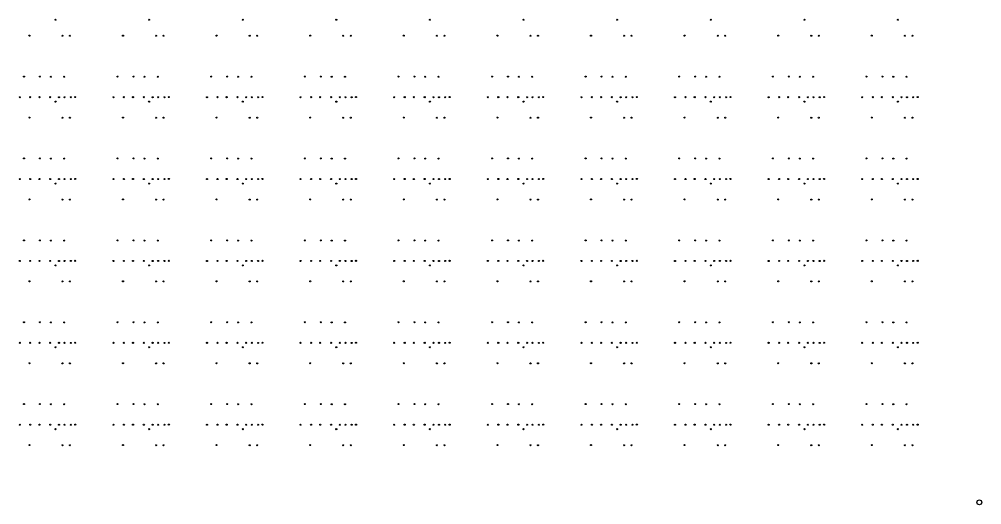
# Model space of a CAD drawing. Extents: x 50 to 173, y 50 to 173.
# Drawn here: x 112.4 to 172.6, y 49.9 to 80.2 of the extents above; entities that cross this region are included whole.
import ezdxf

# ---------------------------------------------------------------- set-up
doc = ezdxf.new("R2010")
doc.units = 0

msp = doc.modelspace()

# ---------------------------------------------------------------- linework, layer by layer
at = {"layer": '4H'}
msp.add_circle((172.4, 50), 0.15, dxfattribs=at)
at = {"layer": 'PET'}
for centre in [(114.628, 80.187), (120.481, 80.187), (126.335, 80.187), (132.189, 80.187), (138.042, 80.187), (143.896, 80.187), (149.75, 80.187), (155.603, 80.187), (161.457, 80.187), (167.311, 80.187), (112.993, 79.192), (115.063, 79.183), (115.532, 79.184), (118.847, 79.192), (120.917, 79.183), (121.386, 79.184), (124.701, 79.192), (126.77, 79.183), (127.239, 79.184), (130.554, 79.192), (132.624, 79.183), (133.093, 79.184), (136.408, 79.192), (138.478, 79.183), (138.947, 79.184), (142.262, 79.192), (144.331, 79.183), (144.8, 79.184), (148.115, 79.192), (150.185, 79.183), (150.654, 79.184), (153.969, 79.192), (156.039, 79.183), (156.508, 79.184), (159.823, 79.192), (161.892, 79.183), (162.361, 79.184), (165.676, 79.192), (167.746, 79.183), (168.215, 79.184), (112.658, 76.632), (113.656, 76.632), (114.337, 76.623), (115.17, 76.623), (118.511, 76.632), (119.51, 76.632), (120.191, 76.623), (121.024, 76.623), (124.365, 76.632), (125.364, 76.632), (126.045, 76.623), (126.878, 76.623), (130.219, 76.632), (131.217, 76.632), (131.898, 76.623), (132.731, 76.623), (136.072, 76.632), (137.071, 76.632), (137.752, 76.623), (138.585, 76.623), (141.926, 76.632), (142.925, 76.632), (143.606, 76.623), (144.439, 76.623), (147.78, 76.632), (148.778, 76.632), (149.459, 76.623), (150.292, 76.623), (153.633, 76.632), (154.632, 76.632), (155.313, 76.623), (156.146, 76.623), (159.487, 76.632), (160.486, 76.632), (161.167, 76.623), (162, 76.623), (165.341, 76.632), (166.339, 76.632), (167.02, 76.623), (167.853, 76.623), (112.394, 75.342), (113.049, 75.346), (113.622, 75.346), (114.299, 75.346), (114.847, 75.342), (115.195, 75.342), (115.586, 75.342), (115.86, 75.35), (118.247, 75.342), (118.903, 75.346), (119.476, 75.346), (120.153, 75.346), (120.701, 75.342), (121.049, 75.342), (121.439, 75.342), (121.714, 75.35), (124.101, 75.342), (124.757, 75.346), (125.33, 75.346), (126.007, 75.346), (126.555, 75.342), (126.902, 75.342), (127.293, 75.342), (127.567, 75.35), (129.955, 75.342), (130.61, 75.346), (131.183, 75.346), (131.86, 75.346), (132.408, 75.342), (132.756, 75.342), (133.147, 75.342), (133.421, 75.35), (135.808, 75.342), (136.464, 75.346), (137.037, 75.346), (137.714, 75.346), (138.262, 75.342), (138.61, 75.342), (139, 75.342), (139.275, 75.35), (141.662, 75.342), (142.318, 75.346), (142.891, 75.346), (143.568, 75.346), (144.116, 75.342), (144.463, 75.342), (144.854, 75.342), (145.128, 75.35), (147.516, 75.342), (148.171, 75.346), (148.744, 75.346), (149.421, 75.346), (149.969, 75.342), (150.317, 75.342), (150.708, 75.342), (150.982, 75.35), (153.369, 75.342), (154.025, 75.346), (154.598, 75.346), (155.275, 75.346), (155.823, 75.342), (156.171, 75.342), (156.561, 75.342), (156.836, 75.35), (159.223, 75.342), (159.879, 75.346), (160.452, 75.346), (161.129, 75.346), (161.677, 75.342), (162.024, 75.342), (162.415, 75.342), (162.689, 75.35), (165.077, 75.342), (165.732, 75.346), (166.305, 75.346), (166.982, 75.346), (167.53, 75.342), (167.878, 75.342), (168.269, 75.342), (168.543, 75.35), (114.628, 75.065), (120.481, 75.065), (126.335, 75.065), (132.189, 75.065), (138.042, 75.065), (143.896, 75.065), (149.75, 75.065), (155.603, 75.065), (161.457, 75.065), (167.311, 75.065), (112.993, 74.07), (115.063, 74.061), (115.532, 74.062), (118.847, 74.07), (120.917, 74.061), (121.386, 74.062), (124.701, 74.07), (126.77, 74.061), (127.239, 74.062), (130.554, 74.07), (132.624, 74.061), (133.093, 74.062), (136.408, 74.07), (138.478, 74.061), (138.947, 74.062), (142.262, 74.07), (144.331, 74.061), (144.8, 74.062), (148.115, 74.07), (150.185, 74.061), (150.654, 74.062), (153.969, 74.07), (156.039, 74.061), (156.508, 74.062), (159.823, 74.07), (161.892, 74.061), (162.361, 74.062), (165.676, 74.07), (167.746, 74.061), (168.215, 74.062), (112.658, 71.51), (113.656, 71.51), (114.337, 71.501), (115.17, 71.501), (118.511, 71.51), (119.51, 71.51), (120.191, 71.501), (121.024, 71.501), (124.365, 71.51), (125.364, 71.51), (126.045, 71.501), (126.878, 71.501), (130.219, 71.51), (131.217, 71.51), (131.898, 71.501), (132.731, 71.501), (136.072, 71.51), (137.071, 71.51), (137.752, 71.501), (138.585, 71.501), (141.926, 71.51), (142.925, 71.51), (143.606, 71.501), (144.439, 71.501), (147.78, 71.51), (148.778, 71.51), (149.459, 71.501), (150.292, 71.501), (153.633, 71.51), (154.632, 71.51), (155.313, 71.501), (156.146, 71.501), (159.487, 71.51), (160.486, 71.51), (161.167, 71.501), (162, 71.501), (165.341, 71.51), (166.339, 71.51), (167.02, 71.501), (167.853, 71.501), (112.394, 70.22), (113.049, 70.224), (113.622, 70.224), (114.299, 70.224), (114.628, 69.943), (114.847, 70.22), (115.195, 70.22), (115.586, 70.22), (115.86, 70.228), (118.247, 70.22), (118.903, 70.224), (119.476, 70.224), (120.153, 70.224), (120.481, 69.943), (120.701, 70.22), (121.049, 70.22), (121.439, 70.22), (121.714, 70.228), (124.101, 70.22), (124.757, 70.224), (125.33, 70.224), (126.007, 70.224), (126.335, 69.943), (126.555, 70.22), (126.902, 70.22), (127.293, 70.22), (127.567, 70.228), (129.955, 70.22), (130.61, 70.224), (131.183, 70.224), (131.86, 70.224), (132.189, 69.943), (132.408, 70.22), (132.756, 70.22), (133.147, 70.22), (133.421, 70.228), (135.808, 70.22), (136.464, 70.224), (137.037, 70.224), (137.714, 70.224), (138.042, 69.943), (138.262, 70.22), (138.61, 70.22), (139, 70.22), (139.275, 70.228), (141.662, 70.22), (142.318, 70.224), (142.891, 70.224), (143.568, 70.224), (143.896, 69.943), (144.116, 70.22), (144.463, 70.22), (144.854, 70.22), (145.128, 70.228), (147.516, 70.22), (148.171, 70.224), (148.744, 70.224), (149.421, 70.224), (149.75, 69.943), (149.969, 70.22), (150.317, 70.22), (150.708, 70.22), (150.982, 70.228), (153.369, 70.22), (154.025, 70.224), (154.598, 70.224), (155.275, 70.224), (155.603, 69.943), (155.823, 70.22), (156.171, 70.22), (156.561, 70.22), (156.836, 70.228), (159.223, 70.22), (159.879, 70.224), (160.452, 70.224), (161.129, 70.224), (161.457, 69.943), (161.677, 70.22), (162.024, 70.22), (162.415, 70.22), (162.689, 70.228), (165.077, 70.22), (165.732, 70.224), (166.305, 70.224), (166.982, 70.224), (167.311, 69.943), (167.53, 70.22), (167.878, 70.22), (168.269, 70.22), (168.543, 70.228), (112.993, 68.948), (115.063, 68.939), (115.532, 68.94), (118.847, 68.948), (120.917, 68.939), (121.386, 68.94), (124.701, 68.948), (126.77, 68.939), (127.239, 68.94), (130.554, 68.948), (132.624, 68.939), (133.093, 68.94), (136.408, 68.948), (138.478, 68.939), (138.947, 68.94), (142.262, 68.948), (144.331, 68.939), (144.8, 68.94), (148.115, 68.948), (150.185, 68.939), (150.654, 68.94), (153.969, 68.948), (156.039, 68.939), (156.508, 68.94), (159.823, 68.948), (161.892, 68.939), (162.361, 68.94), (165.676, 68.948), (167.746, 68.939), (168.215, 68.94), (112.658, 66.388), (113.656, 66.388), (114.337, 66.379), (115.17, 66.379), (118.511, 66.388), (119.51, 66.388), (120.191, 66.379), (121.024, 66.379), (124.365, 66.388), (125.364, 66.388), (126.045, 66.379), (126.878, 66.379), (130.219, 66.388), (131.217, 66.388), (131.898, 66.379), (132.731, 66.379), (136.072, 66.388), (137.071, 66.388), (137.752, 66.379), (138.585, 66.379), (141.926, 66.388), (142.925, 66.388), (143.606, 66.379), (144.439, 66.379), (147.78, 66.388), (148.778, 66.388), (149.459, 66.379), (150.292, 66.379), (153.633, 66.388), (154.632, 66.388), (155.313, 66.379), (156.146, 66.379), (159.487, 66.388), (160.486, 66.388), (161.167, 66.379), (162, 66.379), (165.341, 66.388), (166.339, 66.388), (167.02, 66.379), (167.853, 66.379), (112.394, 65.099), (113.049, 65.102), (113.622, 65.102), (114.299, 65.102), (114.847, 65.099), (115.195, 65.099), (115.586, 65.098), (115.86, 65.106), (118.247, 65.099), (118.903, 65.102), (119.476, 65.102), (120.153, 65.102), (120.701, 65.099), (121.049, 65.099), (121.439, 65.098), (121.714, 65.106), (124.101, 65.099), (124.757, 65.102), (125.33, 65.102), (126.007, 65.102), (126.555, 65.099), (126.902, 65.099), (127.293, 65.098), (127.567, 65.106), (129.955, 65.099), (130.61, 65.102), (131.183, 65.102), (131.86, 65.102), (132.408, 65.099), (132.756, 65.099), (133.147, 65.098), (133.421, 65.106), (135.808, 65.099), (136.464, 65.102), (137.037, 65.102), (137.714, 65.102), (138.262, 65.099), (138.61, 65.099), (139, 65.098), (139.275, 65.106), (141.662, 65.099), (142.318, 65.102), (142.891, 65.102), (143.568, 65.102), (144.116, 65.099), (144.463, 65.099), (144.854, 65.098), (145.128, 65.106), (147.516, 65.099), (148.171, 65.102), (148.744, 65.102), (149.421, 65.102), (149.969, 65.099), (150.317, 65.099), (150.708, 65.098), (150.982, 65.106), (153.369, 65.099), (154.025, 65.102), (154.598, 65.102), (155.275, 65.102), (155.823, 65.099), (156.171, 65.099), (156.561, 65.098), (156.836, 65.106), (159.223, 65.099), (159.879, 65.102), (160.452, 65.102), (161.129, 65.102), (161.677, 65.099), (162.024, 65.099), (162.415, 65.098), (162.689, 65.106), (165.077, 65.099), (165.732, 65.102), (166.305, 65.102), (166.982, 65.102), (167.53, 65.099), (167.878, 65.099), (168.269, 65.098), (168.543, 65.106), (114.628, 64.821), (120.481, 64.821), (126.335, 64.821), (132.189, 64.821), (138.042, 64.821), (143.896, 64.821), (149.75, 64.821), (155.603, 64.821), (161.457, 64.821), (167.311, 64.821), (112.993, 63.826), (115.063, 63.817), (115.532, 63.818), (118.847, 63.826), (120.917, 63.817), (121.386, 63.818), (124.701, 63.826), (126.77, 63.817), (127.239, 63.818), (130.554, 63.826), (132.624, 63.817), (133.093, 63.818), (136.408, 63.826), (138.478, 63.817), (138.947, 63.818), (142.262, 63.826), (144.331, 63.817), (144.8, 63.818), (148.115, 63.826), (150.185, 63.817), (150.654, 63.818), (153.969, 63.826), (156.039, 63.817), (156.508, 63.818), (159.823, 63.826), (161.892, 63.817), (162.361, 63.818), (165.676, 63.826), (167.746, 63.817), (168.215, 63.818), (112.658, 61.266), (113.656, 61.266), (114.337, 61.257), (115.17, 61.257), (118.511, 61.266), (119.51, 61.266), (120.191, 61.257), (121.024, 61.257), (124.365, 61.266), (125.364, 61.266), (126.045, 61.257), (126.878, 61.257), (130.219, 61.266), (131.217, 61.266), (131.898, 61.257), (132.731, 61.257), (136.072, 61.266), (137.071, 61.266), (137.752, 61.257), (138.585, 61.257), (141.926, 61.266), (142.925, 61.266), (143.606, 61.257), (144.439, 61.257), (147.78, 61.266), (148.778, 61.266), (149.459, 61.257), (150.292, 61.257), (153.633, 61.266), (154.632, 61.266), (155.313, 61.257), (156.146, 61.257), (159.487, 61.266), (160.486, 61.266), (161.167, 61.257), (162, 61.257), (165.341, 61.266), (166.339, 61.266), (167.02, 61.257), (167.853, 61.257), (112.394, 59.977), (113.049, 59.98), (113.622, 59.98), (114.299, 59.98), (114.628, 59.7), (114.847, 59.977), (115.195, 59.977), (115.586, 59.976), (115.86, 59.984), (118.247, 59.977), (118.903, 59.98), (119.476, 59.98), (120.153, 59.98), (120.481, 59.7), (120.701, 59.977), (121.049, 59.977), (121.439, 59.976), (121.714, 59.984), (124.101, 59.977), (124.757, 59.98), (125.33, 59.98), (126.007, 59.98), (126.335, 59.7), (126.555, 59.977), (126.902, 59.977), (127.293, 59.976), (127.567, 59.984), (129.955, 59.977), (130.61, 59.98), (131.183, 59.98), (131.86, 59.98), (132.189, 59.7), (132.408, 59.977), (132.756, 59.977), (133.147, 59.976), (133.421, 59.984), (135.808, 59.977), (136.464, 59.98), (137.037, 59.98), (137.714, 59.98), (138.042, 59.7), (138.262, 59.977), (138.61, 59.977), (139, 59.976), (139.275, 59.984), (141.662, 59.977), (142.318, 59.98), (142.891, 59.98), (143.568, 59.98), (143.896, 59.7), (144.116, 59.977), (144.463, 59.977), (144.854, 59.976), (145.128, 59.984), (147.516, 59.977), (148.171, 59.98), (148.744, 59.98), (149.421, 59.98), (149.75, 59.7), (149.969, 59.977), (150.317, 59.977), (150.708, 59.976), (150.982, 59.984), (153.369, 59.977), (154.025, 59.98), (154.598, 59.98), (155.275, 59.98), (155.603, 59.7), (155.823, 59.977), (156.171, 59.977), (156.561, 59.976), (156.836, 59.984), (159.223, 59.977), (159.879, 59.98), (160.452, 59.98), (161.129, 59.98), (161.457, 59.7), (161.677, 59.977), (162.024, 59.977), (162.415, 59.976), (162.689, 59.984), (165.077, 59.977), (165.732, 59.98), (166.305, 59.98), (166.982, 59.98), (167.311, 59.7), (167.53, 59.977), (167.878, 59.977), (168.269, 59.976), (168.543, 59.984), (112.993, 58.704), (115.063, 58.695), (115.532, 58.696), (118.847, 58.704), (120.917, 58.695), (121.386, 58.696), (124.701, 58.704), (126.77, 58.695), (127.239, 58.696), (130.554, 58.704), (132.624, 58.695), (133.093, 58.696), (136.408, 58.704), (138.478, 58.695), (138.947, 58.696), (142.262, 58.704), (144.331, 58.695), (144.8, 58.696), (148.115, 58.704), (150.185, 58.695), (150.654, 58.696), (153.969, 58.704), (156.039, 58.695), (156.508, 58.696), (159.823, 58.704), (161.892, 58.695), (162.361, 58.696), (165.676, 58.704), (167.746, 58.695), (168.215, 58.696), (112.658, 56.144), (113.656, 56.144), (114.337, 56.135), (115.17, 56.135), (118.511, 56.144), (119.51, 56.144), (120.191, 56.135), (121.024, 56.135), (124.365, 56.144), (125.364, 56.144), (126.045, 56.135), (126.878, 56.135), (130.219, 56.144), (131.217, 56.144), (131.898, 56.135), (132.731, 56.135), (136.072, 56.144), (137.071, 56.144), (137.752, 56.135), (138.585, 56.135), (141.926, 56.144), (142.925, 56.144), (143.606, 56.135), (144.439, 56.135), (147.78, 56.144), (148.778, 56.144), (149.459, 56.135), (150.292, 56.135), (153.633, 56.144), (154.632, 56.144), (155.313, 56.135), (156.146, 56.135), (159.487, 56.144), (160.486, 56.144), (161.167, 56.135), (162, 56.135), (165.341, 56.144), (166.339, 56.144), (167.02, 56.135), (167.853, 56.135), (112.394, 54.855), (113.049, 54.859), (113.622, 54.859), (114.299, 54.859), (114.847, 54.855), (115.195, 54.855), (115.586, 54.854), (115.86, 54.862), (118.247, 54.855), (118.903, 54.859), (119.476, 54.859), (120.153, 54.859), (120.701, 54.855), (121.049, 54.855), (121.439, 54.854), (121.714, 54.862), (124.101, 54.855), (124.757, 54.859), (125.33, 54.859), (126.007, 54.859), (126.555, 54.855), (126.902, 54.855), (127.293, 54.854), (127.567, 54.862), (129.955, 54.855), (130.61, 54.859), (131.183, 54.859), (131.86, 54.859), (132.408, 54.855), (132.756, 54.855), (133.147, 54.854), (133.421, 54.862), (135.808, 54.855), (136.464, 54.859), (137.037, 54.859), (137.714, 54.859), (138.262, 54.855), (138.61, 54.855), (139, 54.854), (139.275, 54.862), (141.662, 54.855), (142.318, 54.859), (142.891, 54.859), (143.568, 54.859), (144.116, 54.855), (144.463, 54.855), (144.854, 54.854), (145.128, 54.862), (147.516, 54.855), (148.171, 54.859), (148.744, 54.859), (149.421, 54.859), (149.969, 54.855), (150.317, 54.855), (150.708, 54.854), (150.982, 54.862), (153.369, 54.855), (154.025, 54.859), (154.598, 54.859), (155.275, 54.859), (155.823, 54.855), (156.171, 54.855), (156.561, 54.854), (156.836, 54.862), (159.223, 54.855), (159.879, 54.859), (160.452, 54.859), (161.129, 54.859), (161.677, 54.855), (162.024, 54.855), (162.415, 54.854), (162.689, 54.862), (165.077, 54.855), (165.732, 54.859), (166.305, 54.859), (166.982, 54.859), (167.53, 54.855), (167.878, 54.855), (168.269, 54.854), (168.543, 54.862), (114.628, 54.578), (120.481, 54.578), (126.335, 54.578), (132.189, 54.578), (138.042, 54.578), (143.896, 54.578), (149.75, 54.578), (155.603, 54.578), (161.457, 54.578), (167.311, 54.578), (112.993, 53.582), (115.063, 53.573), (115.532, 53.574), (118.847, 53.582), (120.917, 53.573), (121.386, 53.574), (124.701, 53.582), (126.77, 53.573), (127.239, 53.574), (130.554, 53.582), (132.624, 53.573), (133.093, 53.574), (136.408, 53.582), (138.478, 53.573), (138.947, 53.574), (142.262, 53.582), (144.331, 53.573), (144.8, 53.574), (148.115, 53.582), (150.185, 53.573), (150.654, 53.574), (153.969, 53.582), (156.039, 53.573), (156.508, 53.574), (159.823, 53.582), (161.892, 53.573), (162.361, 53.574), (165.676, 53.582), (167.746, 53.573), (168.215, 53.574)]:
    msp.add_circle(centre, 0.005, dxfattribs=at)
at = {"layer": 'V3'}
for centre, radius in [((114.628, 80.187), 0.0317), ((120.481, 80.187), 0.0317), ((126.335, 80.187), 0.0317), ((132.189, 80.187), 0.0317), ((138.042, 80.187), 0.0317), ((143.896, 80.187), 0.0317), ((149.75, 80.187), 0.0317), ((155.603, 80.187), 0.0317), ((161.457, 80.187), 0.0317), ((167.311, 80.187), 0.0317), ((112.993, 79.192), 0.0316), ((115.063, 79.183), 0.0316), ((115.532, 79.184), 0.0316), ((118.847, 79.192), 0.0316), ((120.917, 79.183), 0.0316), ((121.386, 79.184), 0.0316), ((124.701, 79.192), 0.0316), ((126.77, 79.183), 0.0316), ((127.239, 79.184), 0.0316), ((130.554, 79.192), 0.0316), ((132.624, 79.183), 0.0316), ((133.093, 79.184), 0.0316), ((136.408, 79.192), 0.0316), ((138.478, 79.183), 0.0316), ((138.947, 79.184), 0.0316), ((142.262, 79.192), 0.0316), ((144.331, 79.183), 0.0316), ((144.8, 79.184), 0.0316), ((148.115, 79.192), 0.0316), ((150.185, 79.183), 0.0316), ((150.654, 79.184), 0.0316), ((153.969, 79.192), 0.0316), ((156.039, 79.183), 0.0316), ((156.508, 79.184), 0.0316), ((159.823, 79.192), 0.0316), ((161.892, 79.183), 0.0316), ((162.361, 79.184), 0.0316), ((165.676, 79.192), 0.0316), ((167.746, 79.183), 0.0316), ((168.215, 79.184), 0.0316), ((112.658, 76.632), 0.0316), ((113.656, 76.632), 0.0316), ((114.337, 76.623), 0.0316), ((115.17, 76.623), 0.0316), ((118.511, 76.632), 0.0316), ((119.51, 76.632), 0.0316), ((120.191, 76.623), 0.0316), ((121.024, 76.623), 0.0316), ((124.365, 76.632), 0.0316), ((125.364, 76.632), 0.0316), ((126.045, 76.623), 0.0316), ((126.878, 76.623), 0.0316), ((130.219, 76.632), 0.0316), ((131.217, 76.632), 0.0316), ((131.898, 76.623), 0.0316), ((132.731, 76.623), 0.0316), ((136.072, 76.632), 0.0316), ((137.071, 76.632), 0.0316), ((137.752, 76.623), 0.0316), ((138.585, 76.623), 0.0316), ((141.926, 76.632), 0.0316), ((142.925, 76.632), 0.0316), ((143.606, 76.623), 0.0316), ((144.439, 76.623), 0.0316), ((147.78, 76.632), 0.0316), ((148.778, 76.632), 0.0316), ((149.459, 76.623), 0.0316), ((150.292, 76.623), 0.0316), ((153.633, 76.632), 0.0316), ((154.632, 76.632), 0.0316), ((155.313, 76.623), 0.0316), ((156.146, 76.623), 0.0316), ((159.487, 76.632), 0.0316), ((160.486, 76.632), 0.0316), ((161.167, 76.623), 0.0316), ((162, 76.623), 0.0316), ((165.341, 76.632), 0.0316), ((166.339, 76.632), 0.0316), ((167.02, 76.623), 0.0316), ((167.853, 76.623), 0.0316), ((112.394, 75.342), 0.0333), ((113.049, 75.346), 0.0333), ((113.622, 75.346), 0.0333), ((114.299, 75.346), 0.0333), ((114.847, 75.342), 0.0333), ((115.195, 75.342), 0.0333), ((115.586, 75.342), 0.0317), ((115.86, 75.35), 0.0333), ((118.247, 75.342), 0.0333), ((118.903, 75.346), 0.0333), ((119.476, 75.346), 0.0333), ((120.153, 75.346), 0.0333), ((120.701, 75.342), 0.0333), ((121.049, 75.342), 0.0333), ((121.439, 75.342), 0.0317), ((121.714, 75.35), 0.0333), ((124.101, 75.342), 0.0333), ((124.757, 75.346), 0.0333), ((125.33, 75.346), 0.0333), ((126.007, 75.346), 0.0333), ((126.555, 75.342), 0.0333), ((126.902, 75.342), 0.0333), ((127.293, 75.342), 0.0317), ((127.567, 75.35), 0.0333), ((129.955, 75.342), 0.0333), ((130.61, 75.346), 0.0333), ((131.183, 75.346), 0.0333), ((131.86, 75.346), 0.0333), ((132.408, 75.342), 0.0333), ((132.756, 75.342), 0.0333), ((133.147, 75.342), 0.0317), ((133.421, 75.35), 0.0333), ((135.808, 75.342), 0.0333), ((136.464, 75.346), 0.0333), ((137.037, 75.346), 0.0333), ((137.714, 75.346), 0.0333), ((138.262, 75.342), 0.0333), ((138.61, 75.342), 0.0333), ((139, 75.342), 0.0317), ((139.275, 75.35), 0.0333), ((141.662, 75.342), 0.0333), ((142.318, 75.346), 0.0333), ((142.891, 75.346), 0.0333), ((143.568, 75.346), 0.0333), ((144.116, 75.342), 0.0333), ((144.463, 75.342), 0.0333), ((144.854, 75.342), 0.0317), ((145.128, 75.35), 0.0333), ((147.516, 75.342), 0.0333), ((148.171, 75.346), 0.0333), ((148.744, 75.346), 0.0333), ((149.421, 75.346), 0.0333), ((149.969, 75.342), 0.0333), ((150.317, 75.342), 0.0333), ((150.708, 75.342), 0.0317), ((150.982, 75.35), 0.0333), ((153.369, 75.342), 0.0333), ((154.025, 75.346), 0.0333), ((154.598, 75.346), 0.0333), ((155.275, 75.346), 0.0333), ((155.823, 75.342), 0.0333), ((156.171, 75.342), 0.0333), ((156.561, 75.342), 0.0317), ((156.836, 75.35), 0.0333), ((159.223, 75.342), 0.0333), ((159.879, 75.346), 0.0333), ((160.452, 75.346), 0.0333), ((161.129, 75.346), 0.0333), ((161.677, 75.342), 0.0333), ((162.024, 75.342), 0.0333), ((162.415, 75.342), 0.0317), ((162.689, 75.35), 0.0333), ((165.077, 75.342), 0.0333), ((165.732, 75.346), 0.0333), ((166.305, 75.346), 0.0333), ((166.982, 75.346), 0.0333), ((167.53, 75.342), 0.0333), ((167.878, 75.342), 0.0333), ((168.269, 75.342), 0.0317), ((168.543, 75.35), 0.0333), ((114.628, 75.065), 0.0317), ((120.481, 75.065), 0.0317), ((126.335, 75.065), 0.0317), ((132.189, 75.065), 0.0317), ((138.042, 75.065), 0.0317), ((143.896, 75.065), 0.0317), ((149.75, 75.065), 0.0317), ((155.603, 75.065), 0.0317), ((161.457, 75.065), 0.0317), ((167.311, 75.065), 0.0317), ((112.993, 74.07), 0.0316), ((115.063, 74.061), 0.0316), ((115.532, 74.062), 0.0316), ((118.847, 74.07), 0.0316), ((120.917, 74.061), 0.0316), ((121.386, 74.062), 0.0316), ((124.701, 74.07), 0.0316), ((126.77, 74.061), 0.0316), ((127.239, 74.062), 0.0316), ((130.554, 74.07), 0.0316), ((132.624, 74.061), 0.0316), ((133.093, 74.062), 0.0316), ((136.408, 74.07), 0.0316), ((138.478, 74.061), 0.0316), ((138.947, 74.062), 0.0316), ((142.262, 74.07), 0.0316), ((144.331, 74.061), 0.0316), ((144.8, 74.062), 0.0316), ((148.115, 74.07), 0.0316), ((150.185, 74.061), 0.0316), ((150.654, 74.062), 0.0316), ((153.969, 74.07), 0.0316), ((156.039, 74.061), 0.0316), ((156.508, 74.062), 0.0316), ((159.823, 74.07), 0.0316), ((161.892, 74.061), 0.0316), ((162.361, 74.062), 0.0316), ((165.676, 74.07), 0.0316), ((167.746, 74.061), 0.0316), ((168.215, 74.062), 0.0316), ((112.658, 71.51), 0.0316), ((113.656, 71.51), 0.0316), ((114.337, 71.501), 0.0316), ((115.17, 71.501), 0.0316), ((118.511, 71.51), 0.0316), ((119.51, 71.51), 0.0316), ((120.191, 71.501), 0.0316), ((121.024, 71.501), 0.0316), ((124.365, 71.51), 0.0316), ((125.364, 71.51), 0.0316), ((126.045, 71.501), 0.0316), ((126.878, 71.501), 0.0316), ((130.219, 71.51), 0.0316), ((131.217, 71.51), 0.0316), ((131.898, 71.501), 0.0316), ((132.731, 71.501), 0.0316), ((136.072, 71.51), 0.0316), ((137.071, 71.51), 0.0316), ((137.752, 71.501), 0.0316), ((138.585, 71.501), 0.0316), ((141.926, 71.51), 0.0316), ((142.925, 71.51), 0.0316), ((143.606, 71.501), 0.0316), ((144.439, 71.501), 0.0316), ((147.78, 71.51), 0.0316), ((148.778, 71.51), 0.0316), ((149.459, 71.501), 0.0316), ((150.292, 71.501), 0.0316), ((153.633, 71.51), 0.0316), ((154.632, 71.51), 0.0316), ((155.313, 71.501), 0.0316), ((156.146, 71.501), 0.0316), ((159.487, 71.51), 0.0316), ((160.486, 71.51), 0.0316), ((161.167, 71.501), 0.0316), ((162, 71.501), 0.0316), ((165.341, 71.51), 0.0316), ((166.339, 71.51), 0.0316), ((167.02, 71.501), 0.0316), ((167.853, 71.501), 0.0316), ((112.394, 70.22), 0.0333), ((113.049, 70.224), 0.0333), ((113.622, 70.224), 0.0333), ((114.299, 70.224), 0.0333), ((114.628, 69.943), 0.0317), ((114.847, 70.22), 0.0333), ((115.195, 70.22), 0.0333), ((115.586, 70.22), 0.0317), ((115.86, 70.228), 0.0333), ((118.247, 70.22), 0.0333), ((118.903, 70.224), 0.0333), ((119.476, 70.224), 0.0333), ((120.153, 70.224), 0.0333), ((120.481, 69.943), 0.0317), ((120.701, 70.22), 0.0333), ((121.049, 70.22), 0.0333), ((121.439, 70.22), 0.0317), ((121.714, 70.228), 0.0333), ((124.101, 70.22), 0.0333), ((124.757, 70.224), 0.0333), ((125.33, 70.224), 0.0333), ((126.007, 70.224), 0.0333), ((126.335, 69.943), 0.0317), ((126.555, 70.22), 0.0333), ((126.902, 70.22), 0.0333), ((127.293, 70.22), 0.0317), ((127.567, 70.228), 0.0333), ((129.955, 70.22), 0.0333), ((130.61, 70.224), 0.0333), ((131.183, 70.224), 0.0333), ((131.86, 70.224), 0.0333), ((132.189, 69.943), 0.0317), ((132.408, 70.22), 0.0333), ((132.756, 70.22), 0.0333), ((133.147, 70.22), 0.0317), ((133.421, 70.228), 0.0333), ((135.808, 70.22), 0.0333), ((136.464, 70.224), 0.0333), ((137.037, 70.224), 0.0333), ((137.714, 70.224), 0.0333), ((138.042, 69.943), 0.0317), ((138.262, 70.22), 0.0333), ((138.61, 70.22), 0.0333), ((139, 70.22), 0.0317), ((139.275, 70.228), 0.0333), ((141.662, 70.22), 0.0333), ((142.318, 70.224), 0.0333), ((142.891, 70.224), 0.0333), ((143.568, 70.224), 0.0333), ((143.896, 69.943), 0.0317), ((144.116, 70.22), 0.0333), ((144.463, 70.22), 0.0333), ((144.854, 70.22), 0.0317), ((145.128, 70.228), 0.0333), ((147.516, 70.22), 0.0333), ((148.171, 70.224), 0.0333), ((148.744, 70.224), 0.0333), ((149.421, 70.224), 0.0333), ((149.75, 69.943), 0.0317), ((149.969, 70.22), 0.0333), ((150.317, 70.22), 0.0333), ((150.708, 70.22), 0.0317), ((150.982, 70.228), 0.0333), ((153.369, 70.22), 0.0333), ((154.025, 70.224), 0.0333), ((154.598, 70.224), 0.0333), ((155.275, 70.224), 0.0333), ((155.603, 69.943), 0.0317), ((155.823, 70.22), 0.0333), ((156.171, 70.22), 0.0333), ((156.561, 70.22), 0.0317), ((156.836, 70.228), 0.0333), ((159.223, 70.22), 0.0333), ((159.879, 70.224), 0.0333), ((160.452, 70.224), 0.0333), ((161.129, 70.224), 0.0333), ((161.457, 69.943), 0.0317), ((161.677, 70.22), 0.0333), ((162.024, 70.22), 0.0333), ((162.415, 70.22), 0.0317), ((162.689, 70.228), 0.0333), ((165.077, 70.22), 0.0333), ((165.732, 70.224), 0.0333), ((166.305, 70.224), 0.0333), ((166.982, 70.224), 0.0333), ((167.311, 69.943), 0.0317), ((167.53, 70.22), 0.0333), ((167.878, 70.22), 0.0333), ((168.269, 70.22), 0.0317), ((168.543, 70.228), 0.0333), ((112.993, 68.948), 0.0316), ((115.063, 68.939), 0.0316), ((115.532, 68.94), 0.0316), ((118.847, 68.948), 0.0316), ((120.917, 68.939), 0.0316), ((121.386, 68.94), 0.0316), ((124.701, 68.948), 0.0316), ((126.77, 68.939), 0.0316), ((127.239, 68.94), 0.0316), ((130.554, 68.948), 0.0316), ((132.624, 68.939), 0.0316), ((133.093, 68.94), 0.0316), ((136.408, 68.948), 0.0316), ((138.478, 68.939), 0.0316), ((138.947, 68.94), 0.0316), ((142.262, 68.948), 0.0316), ((144.331, 68.939), 0.0316), ((144.8, 68.94), 0.0316), ((148.115, 68.948), 0.0316), ((150.185, 68.939), 0.0316), ((150.654, 68.94), 0.0316), ((153.969, 68.948), 0.0316), ((156.039, 68.939), 0.0316), ((156.508, 68.94), 0.0316), ((159.823, 68.948), 0.0316), ((161.892, 68.939), 0.0316), ((162.361, 68.94), 0.0316), ((165.676, 68.948), 0.0316), ((167.746, 68.939), 0.0316), ((168.215, 68.94), 0.0316), ((112.658, 66.388), 0.0316), ((113.656, 66.388), 0.0316), ((114.337, 66.379), 0.0316), ((115.17, 66.379), 0.0316), ((118.511, 66.388), 0.0316), ((119.51, 66.388), 0.0316), ((120.191, 66.379), 0.0316), ((121.024, 66.379), 0.0316), ((124.365, 66.388), 0.0316), ((125.364, 66.388), 0.0316), ((126.045, 66.379), 0.0316), ((126.878, 66.379), 0.0316), ((130.219, 66.388), 0.0316), ((131.217, 66.388), 0.0316), ((131.898, 66.379), 0.0316), ((132.731, 66.379), 0.0316), ((136.072, 66.388), 0.0316), ((137.071, 66.388), 0.0316), ((137.752, 66.379), 0.0316), ((138.585, 66.379), 0.0316), ((141.926, 66.388), 0.0316), ((142.925, 66.388), 0.0316), ((143.606, 66.379), 0.0316), ((144.439, 66.379), 0.0316), ((147.78, 66.388), 0.0316), ((148.778, 66.388), 0.0316), ((149.459, 66.379), 0.0316), ((150.292, 66.379), 0.0316), ((153.633, 66.388), 0.0316), ((154.632, 66.388), 0.0316), ((155.313, 66.379), 0.0316), ((156.146, 66.379), 0.0316), ((159.487, 66.388), 0.0316), ((160.486, 66.388), 0.0316), ((161.167, 66.379), 0.0316), ((162, 66.379), 0.0316), ((165.341, 66.388), 0.0316), ((166.339, 66.388), 0.0316), ((167.02, 66.379), 0.0316), ((167.853, 66.379), 0.0316), ((112.394, 65.099), 0.0333), ((113.049, 65.102), 0.0333), ((113.622, 65.102), 0.0333), ((114.299, 65.102), 0.0333), ((114.847, 65.099), 0.0333), ((115.195, 65.099), 0.0333), ((115.586, 65.098), 0.0317), ((115.86, 65.106), 0.0333), ((118.247, 65.099), 0.0333), ((118.903, 65.102), 0.0333), ((119.476, 65.102), 0.0333), ((120.153, 65.102), 0.0333), ((120.701, 65.099), 0.0333), ((121.049, 65.099), 0.0333), ((121.439, 65.098), 0.0317), ((121.714, 65.106), 0.0333), ((124.101, 65.099), 0.0333), ((124.757, 65.102), 0.0333), ((125.33, 65.102), 0.0333), ((126.007, 65.102), 0.0333), ((126.555, 65.099), 0.0333), ((126.902, 65.099), 0.0333), ((127.293, 65.098), 0.0317), ((127.567, 65.106), 0.0333), ((129.955, 65.099), 0.0333), ((130.61, 65.102), 0.0333), ((131.183, 65.102), 0.0333), ((131.86, 65.102), 0.0333), ((132.408, 65.099), 0.0333), ((132.756, 65.099), 0.0333), ((133.147, 65.098), 0.0317), ((133.421, 65.106), 0.0333), ((135.808, 65.099), 0.0333), ((136.464, 65.102), 0.0333), ((137.037, 65.102), 0.0333), ((137.714, 65.102), 0.0333), ((138.262, 65.099), 0.0333), ((138.61, 65.099), 0.0333), ((139, 65.098), 0.0317), ((139.275, 65.106), 0.0333), ((141.662, 65.099), 0.0333), ((142.318, 65.102), 0.0333), ((142.891, 65.102), 0.0333), ((143.568, 65.102), 0.0333), ((144.116, 65.099), 0.0333), ((144.463, 65.099), 0.0333), ((144.854, 65.098), 0.0317), ((145.128, 65.106), 0.0333), ((147.516, 65.099), 0.0333), ((148.171, 65.102), 0.0333), ((148.744, 65.102), 0.0333), ((149.421, 65.102), 0.0333), ((149.969, 65.099), 0.0333), ((150.317, 65.099), 0.0333), ((150.708, 65.098), 0.0317), ((150.982, 65.106), 0.0333), ((153.369, 65.099), 0.0333), ((154.025, 65.102), 0.0333), ((154.598, 65.102), 0.0333), ((155.275, 65.102), 0.0333), ((155.823, 65.099), 0.0333), ((156.171, 65.099), 0.0333), ((156.561, 65.098), 0.0317), ((156.836, 65.106), 0.0333), ((159.223, 65.099), 0.0333), ((159.879, 65.102), 0.0333), ((160.452, 65.102), 0.0333), ((161.129, 65.102), 0.0333), ((161.677, 65.099), 0.0333), ((162.024, 65.099), 0.0333), ((162.415, 65.098), 0.0317), ((162.689, 65.106), 0.0333), ((165.077, 65.099), 0.0333), ((165.732, 65.102), 0.0333), ((166.305, 65.102), 0.0333), ((166.982, 65.102), 0.0333), ((167.53, 65.099), 0.0333), ((167.878, 65.099), 0.0333), ((168.269, 65.098), 0.0317), ((168.543, 65.106), 0.0333), ((114.628, 64.821), 0.0317), ((120.481, 64.821), 0.0317), ((126.335, 64.821), 0.0317), ((132.189, 64.821), 0.0317), ((138.042, 64.821), 0.0317), ((143.896, 64.821), 0.0317), ((149.75, 64.821), 0.0317), ((155.603, 64.821), 0.0317), ((161.457, 64.821), 0.0317), ((167.311, 64.821), 0.0317), ((112.993, 63.826), 0.0316), ((115.063, 63.817), 0.0316), ((115.532, 63.818), 0.0316), ((118.847, 63.826), 0.0316), ((120.917, 63.817), 0.0316), ((121.386, 63.818), 0.0316), ((124.701, 63.826), 0.0316), ((126.77, 63.817), 0.0316), ((127.239, 63.818), 0.0316), ((130.554, 63.826), 0.0316), ((132.624, 63.817), 0.0316), ((133.093, 63.818), 0.0316), ((136.408, 63.826), 0.0316), ((138.478, 63.817), 0.0316), ((138.947, 63.818), 0.0316), ((142.262, 63.826), 0.0316), ((144.331, 63.817), 0.0316), ((144.8, 63.818), 0.0316), ((148.115, 63.826), 0.0316), ((150.185, 63.817), 0.0316), ((150.654, 63.818), 0.0316), ((153.969, 63.826), 0.0316), ((156.039, 63.817), 0.0316), ((156.508, 63.818), 0.0316), ((159.823, 63.826), 0.0316), ((161.892, 63.817), 0.0316), ((162.361, 63.818), 0.0316), ((165.676, 63.826), 0.0316), ((167.746, 63.817), 0.0316), ((168.215, 63.818), 0.0316), ((112.658, 61.266), 0.0316), ((113.656, 61.266), 0.0316), ((114.337, 61.257), 0.0316), ((115.17, 61.257), 0.0316), ((118.511, 61.266), 0.0316), ((119.51, 61.266), 0.0316), ((120.191, 61.257), 0.0316), ((121.024, 61.257), 0.0316), ((124.365, 61.266), 0.0316), ((125.364, 61.266), 0.0316), ((126.045, 61.257), 0.0316), ((126.878, 61.257), 0.0316), ((130.219, 61.266), 0.0316), ((131.217, 61.266), 0.0316), ((131.898, 61.257), 0.0316), ((132.731, 61.257), 0.0316), ((136.072, 61.266), 0.0316), ((137.071, 61.266), 0.0316), ((137.752, 61.257), 0.0316), ((138.585, 61.257), 0.0316), ((141.926, 61.266), 0.0316), ((142.925, 61.266), 0.0316), ((143.606, 61.257), 0.0316), ((144.439, 61.257), 0.0316), ((147.78, 61.266), 0.0316), ((148.778, 61.266), 0.0316), ((149.459, 61.257), 0.0316), ((150.292, 61.257), 0.0316), ((153.633, 61.266), 0.0316), ((154.632, 61.266), 0.0316), ((155.313, 61.257), 0.0316), ((156.146, 61.257), 0.0316), ((159.487, 61.266), 0.0316), ((160.486, 61.266), 0.0316), ((161.167, 61.257), 0.0316), ((162, 61.257), 0.0316), ((165.341, 61.266), 0.0316), ((166.339, 61.266), 0.0316), ((167.02, 61.257), 0.0316), ((167.853, 61.257), 0.0316), ((112.394, 59.977), 0.0333), ((113.049, 59.98), 0.0333), ((113.622, 59.98), 0.0333), ((114.299, 59.98), 0.0333), ((114.628, 59.7), 0.0317), ((114.847, 59.977), 0.0333), ((115.195, 59.977), 0.0333), ((115.586, 59.976), 0.0317), ((115.86, 59.984), 0.0333), ((118.247, 59.977), 0.0333), ((118.903, 59.98), 0.0333), ((119.476, 59.98), 0.0333), ((120.153, 59.98), 0.0333), ((120.481, 59.7), 0.0317), ((120.701, 59.977), 0.0333), ((121.049, 59.977), 0.0333), ((121.439, 59.976), 0.0317), ((121.714, 59.984), 0.0333), ((124.101, 59.977), 0.0333), ((124.757, 59.98), 0.0333), ((125.33, 59.98), 0.0333), ((126.007, 59.98), 0.0333), ((126.335, 59.7), 0.0317), ((126.555, 59.977), 0.0333), ((126.902, 59.977), 0.0333), ((127.293, 59.976), 0.0317), ((127.567, 59.984), 0.0333), ((129.955, 59.977), 0.0333), ((130.61, 59.98), 0.0333), ((131.183, 59.98), 0.0333), ((131.86, 59.98), 0.0333), ((132.189, 59.7), 0.0317), ((132.408, 59.977), 0.0333), ((132.756, 59.977), 0.0333), ((133.147, 59.976), 0.0317), ((133.421, 59.984), 0.0333), ((135.808, 59.977), 0.0333), ((136.464, 59.98), 0.0333), ((137.037, 59.98), 0.0333), ((137.714, 59.98), 0.0333), ((138.042, 59.7), 0.0317), ((138.262, 59.977), 0.0333), ((138.61, 59.977), 0.0333), ((139, 59.976), 0.0317), ((139.275, 59.984), 0.0333), ((141.662, 59.977), 0.0333), ((142.318, 59.98), 0.0333), ((142.891, 59.98), 0.0333), ((143.568, 59.98), 0.0333), ((143.896, 59.7), 0.0317), ((144.116, 59.977), 0.0333), ((144.463, 59.977), 0.0333), ((144.854, 59.976), 0.0317), ((145.128, 59.984), 0.0333), ((147.516, 59.977), 0.0333), ((148.171, 59.98), 0.0333), ((148.744, 59.98), 0.0333), ((149.421, 59.98), 0.0333), ((149.75, 59.7), 0.0317), ((149.969, 59.977), 0.0333), ((150.317, 59.977), 0.0333), ((150.708, 59.976), 0.0317), ((150.982, 59.984), 0.0333), ((153.369, 59.977), 0.0333), ((154.025, 59.98), 0.0333), ((154.598, 59.98), 0.0333), ((155.275, 59.98), 0.0333), ((155.603, 59.7), 0.0317), ((155.823, 59.977), 0.0333), ((156.171, 59.977), 0.0333), ((156.561, 59.976), 0.0317), ((156.836, 59.984), 0.0333), ((159.223, 59.977), 0.0333), ((159.879, 59.98), 0.0333), ((160.452, 59.98), 0.0333), ((161.129, 59.98), 0.0333), ((161.457, 59.7), 0.0317), ((161.677, 59.977), 0.0333), ((162.024, 59.977), 0.0333), ((162.415, 59.976), 0.0317), ((162.689, 59.984), 0.0333), ((165.077, 59.977), 0.0333), ((165.732, 59.98), 0.0333), ((166.305, 59.98), 0.0333), ((166.982, 59.98), 0.0333), ((167.311, 59.7), 0.0317), ((167.53, 59.977), 0.0333), ((167.878, 59.977), 0.0333), ((168.269, 59.976), 0.0317), ((168.543, 59.984), 0.0333), ((112.993, 58.704), 0.0316), ((115.063, 58.695), 0.0316), ((115.532, 58.696), 0.0316), ((118.847, 58.704), 0.0316), ((120.917, 58.695), 0.0316), ((121.386, 58.696), 0.0316), ((124.701, 58.704), 0.0316), ((126.77, 58.695), 0.0316), ((127.239, 58.696), 0.0316), ((130.554, 58.704), 0.0316), ((132.624, 58.695), 0.0316), ((133.093, 58.696), 0.0316), ((136.408, 58.704), 0.0316), ((138.478, 58.695), 0.0316), ((138.947, 58.696), 0.0316), ((142.262, 58.704), 0.0316), ((144.331, 58.695), 0.0316), ((144.8, 58.696), 0.0316), ((148.115, 58.704), 0.0316), ((150.185, 58.695), 0.0316), ((150.654, 58.696), 0.0316), ((153.969, 58.704), 0.0316), ((156.039, 58.695), 0.0316), ((156.508, 58.696), 0.0316), ((159.823, 58.704), 0.0316), ((161.892, 58.695), 0.0316), ((162.361, 58.696), 0.0316), ((165.676, 58.704), 0.0316), ((167.746, 58.695), 0.0316), ((168.215, 58.696), 0.0316), ((112.658, 56.144), 0.0316), ((113.656, 56.144), 0.0316), ((114.337, 56.135), 0.0316), ((115.17, 56.135), 0.0316), ((118.511, 56.144), 0.0316), ((119.51, 56.144), 0.0316), ((120.191, 56.135), 0.0316), ((121.024, 56.135), 0.0316), ((124.365, 56.144), 0.0316), ((125.364, 56.144), 0.0316), ((126.045, 56.135), 0.0316), ((126.878, 56.135), 0.0316), ((130.219, 56.144), 0.0316), ((131.217, 56.144), 0.0316), ((131.898, 56.135), 0.0316), ((132.731, 56.135), 0.0316), ((136.072, 56.144), 0.0316), ((137.071, 56.144), 0.0316), ((137.752, 56.135), 0.0316), ((138.585, 56.135), 0.0316), ((141.926, 56.144), 0.0316), ((142.925, 56.144), 0.0316), ((143.606, 56.135), 0.0316), ((144.439, 56.135), 0.0316), ((147.78, 56.144), 0.0316), ((148.778, 56.144), 0.0316), ((149.459, 56.135), 0.0316), ((150.292, 56.135), 0.0316), ((153.633, 56.144), 0.0316), ((154.632, 56.144), 0.0316), ((155.313, 56.135), 0.0316), ((156.146, 56.135), 0.0316), ((159.487, 56.144), 0.0316), ((160.486, 56.144), 0.0316), ((161.167, 56.135), 0.0316), ((162, 56.135), 0.0316), ((165.341, 56.144), 0.0316), ((166.339, 56.144), 0.0316), ((167.02, 56.135), 0.0316), ((167.853, 56.135), 0.0316), ((112.394, 54.855), 0.0333), ((113.049, 54.859), 0.0333), ((113.622, 54.859), 0.0333), ((114.299, 54.859), 0.0333), ((114.847, 54.855), 0.0333), ((115.195, 54.855), 0.0333), ((115.586, 54.854), 0.0317), ((115.86, 54.862), 0.0333), ((118.247, 54.855), 0.0333), ((118.903, 54.859), 0.0333), ((119.476, 54.859), 0.0333), ((120.153, 54.859), 0.0333), ((120.701, 54.855), 0.0333), ((121.049, 54.855), 0.0333), ((121.439, 54.854), 0.0317), ((121.714, 54.862), 0.0333), ((124.101, 54.855), 0.0333), ((124.757, 54.859), 0.0333), ((125.33, 54.859), 0.0333), ((126.007, 54.859), 0.0333), ((126.555, 54.855), 0.0333), ((126.902, 54.855), 0.0333), ((127.293, 54.854), 0.0317), ((127.567, 54.862), 0.0333), ((129.955, 54.855), 0.0333), ((130.61, 54.859), 0.0333), ((131.183, 54.859), 0.0333), ((131.86, 54.859), 0.0333), ((132.408, 54.855), 0.0333), ((132.756, 54.855), 0.0333), ((133.147, 54.854), 0.0317), ((133.421, 54.862), 0.0333), ((135.808, 54.855), 0.0333), ((136.464, 54.859), 0.0333), ((137.037, 54.859), 0.0333), ((137.714, 54.859), 0.0333), ((138.262, 54.855), 0.0333), ((138.61, 54.855), 0.0333), ((139, 54.854), 0.0317), ((139.275, 54.862), 0.0333), ((141.662, 54.855), 0.0333), ((142.318, 54.859), 0.0333), ((142.891, 54.859), 0.0333), ((143.568, 54.859), 0.0333), ((144.116, 54.855), 0.0333), ((144.463, 54.855), 0.0333), ((144.854, 54.854), 0.0317), ((145.128, 54.862), 0.0333), ((147.516, 54.855), 0.0333), ((148.171, 54.859), 0.0333), ((148.744, 54.859), 0.0333), ((149.421, 54.859), 0.0333), ((149.969, 54.855), 0.0333), ((150.317, 54.855), 0.0333), ((150.708, 54.854), 0.0317), ((150.982, 54.862), 0.0333), ((153.369, 54.855), 0.0333), ((154.025, 54.859), 0.0333), ((154.598, 54.859), 0.0333), ((155.275, 54.859), 0.0333), ((155.823, 54.855), 0.0333), ((156.171, 54.855), 0.0333), ((156.561, 54.854), 0.0317), ((156.836, 54.862), 0.0333), ((159.223, 54.855), 0.0333), ((159.879, 54.859), 0.0333), ((160.452, 54.859), 0.0333), ((161.129, 54.859), 0.0333), ((161.677, 54.855), 0.0333), ((162.024, 54.855), 0.0333), ((162.415, 54.854), 0.0317), ((162.689, 54.862), 0.0333), ((165.077, 54.855), 0.0333), ((165.732, 54.859), 0.0333), ((166.305, 54.859), 0.0333), ((166.982, 54.859), 0.0333), ((167.53, 54.855), 0.0333), ((167.878, 54.855), 0.0333), ((168.269, 54.854), 0.0317), ((168.543, 54.862), 0.0333), ((114.628, 54.578), 0.0317), ((120.481, 54.578), 0.0317), ((126.335, 54.578), 0.0317), ((132.189, 54.578), 0.0317), ((138.042, 54.578), 0.0317), ((143.896, 54.578), 0.0317), ((149.75, 54.578), 0.0317), ((155.603, 54.578), 0.0317), ((161.457, 54.578), 0.0317), ((167.311, 54.578), 0.0317), ((112.993, 53.582), 0.0316), ((115.063, 53.573), 0.0316), ((115.532, 53.574), 0.0316), ((118.847, 53.582), 0.0316), ((120.917, 53.573), 0.0316), ((121.386, 53.574), 0.0316), ((124.701, 53.582), 0.0316), ((126.77, 53.573), 0.0316), ((127.239, 53.574), 0.0316), ((130.554, 53.582), 0.0316), ((132.624, 53.573), 0.0316), ((133.093, 53.574), 0.0316), ((136.408, 53.582), 0.0316), ((138.478, 53.573), 0.0316), ((138.947, 53.574), 0.0316), ((142.262, 53.582), 0.0316), ((144.331, 53.573), 0.0316), ((144.8, 53.574), 0.0316), ((148.115, 53.582), 0.0316), ((150.185, 53.573), 0.0316), ((150.654, 53.574), 0.0316), ((153.969, 53.582), 0.0316), ((156.039, 53.573), 0.0316), ((156.508, 53.574), 0.0316), ((159.823, 53.582), 0.0316), ((161.892, 53.573), 0.0316), ((162.361, 53.574), 0.0316), ((165.676, 53.582), 0.0316), ((167.746, 53.573), 0.0316), ((168.215, 53.574), 0.0316)]:
    msp.add_circle(centre, radius, dxfattribs=at)

doc.saveas('drawing.dxf')
